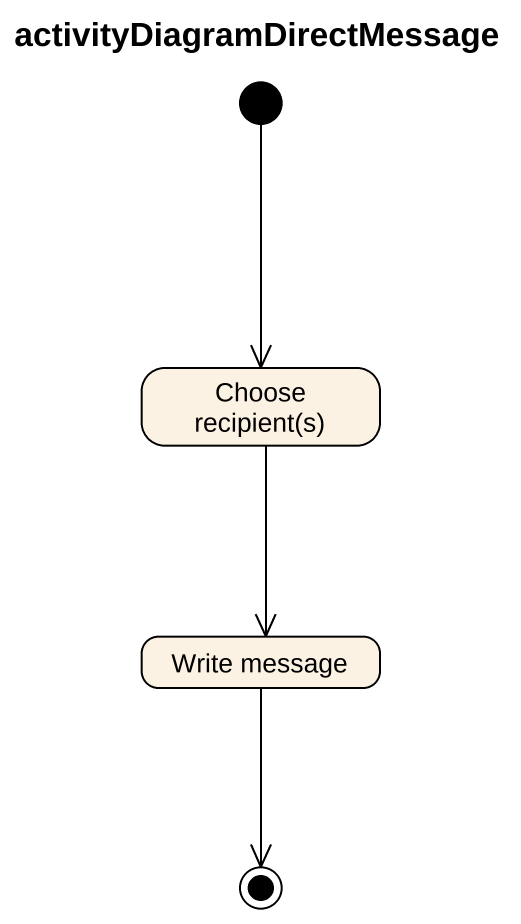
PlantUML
@startuml
title activityDiagramDirectMessage
hide empty description
state "Choose recipient(s)" as Choose_recipient_s
state "Write message" as Write_message
[*] --> Choose_recipient_s
Choose_recipient_s --> Write_message
Write_message --> [*]
@enduml
